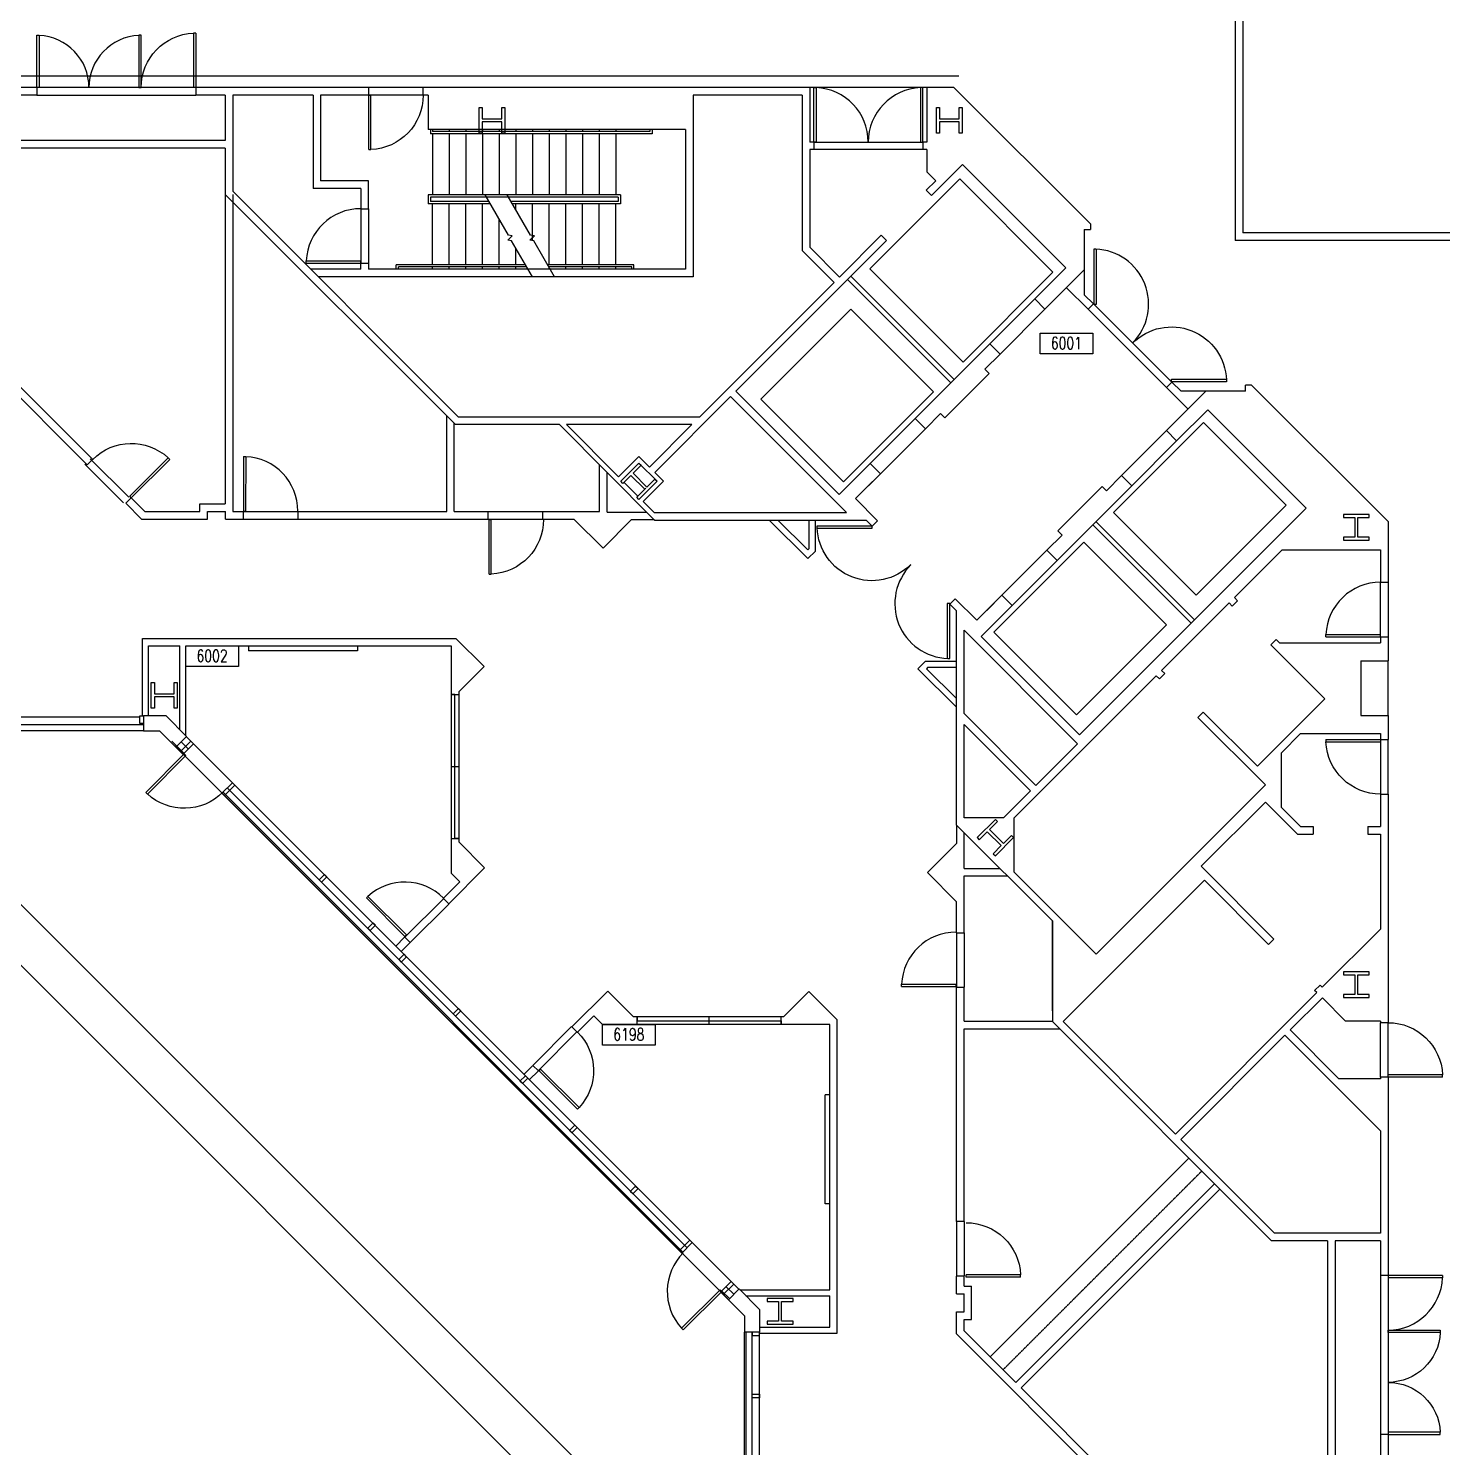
# Model space of a CAD drawing. Header units: millimetres. Extents: x 21174 to 87324, y 2476 to 67413.
# Drawn here: x 50052 to 73922, y 31363 to 55317 of the extents above; entities that cross this region are included whole.
import ezdxf
from ezdxf.enums import TextEntityAlignment as Align

# ---------------------------------------------------------------- set-up
doc = ezdxf.new("R2010")
doc.units = ezdxf.units.MM
doc.header["$MEASUREMENT"] = 0
doc.linetypes.add('HIDDEN', pattern=[0.375, 0.25, -0.125])
for name, color, linetype in [('E-B-CORE', 8, 'Continuous'), ('E-B-ELEV', 8, 'Continuous'), ('E-B-FURR', 6, 'Continuous'), ('E-B-GLAZ', 8, 'Continuous'), ('E-B-MULL', 8, 'Continuous'), ('E-B-SHEL', 2, 'Continuous'), ('E-C-HEAD', 5, 'Continuous'), ('E-F-CASE', 4, 'Continuous'), ('E-F-DOOR', 3, 'Continuous'), ('E-F-STAIR', 8, 'Continuous'), ('E-S-COLM', 8, 'Continuous'), ('IDOORE', 2, 'Continuous'), ('IWALLE', 3, 'Continuous'), ('RMNUM', 40, 'Continuous')]:
    doc.layers.add(name, color=color, linetype=linetype)
doc.styles.add('ROMANS', font='romans', dxfattribs={"width": 0.75, "height": 8})

# ---------------------------------------------------------------- blocks, each defined once
blk = doc.blocks.new('DOOR')
for p, q in [((23.430248, -26.001126), (23.430248, -62.225809)), ((25.177282, -26.001126), (23.430248, -26.001126)), ((25.177282, -62.225809), (25.177282, -26.001126)), ((23.902282, -62.225809), (25.177282, -62.225809))]:
    blk.add_line(p, q)
blk.add_arc((25.177282, -26.001126), 36.224684, 135, 267.984193)
blk = doc.blocks.new('DR-36')
for p, q in [((0, 36), (0, 0)), ((0, 36), (1.5, 36)), ((1.5, 36), (1.5, 0)), ((0, 0), (1.5, 0))]:
    blk.add_line(p, q)
blk.add_arc((0, 0), 36, 0, 87.61406)
blk = doc.blocks.new('DR-69P')
for points in [[(1.5, 0), (0, 0), (0, 34.5), (1.5, 34.5)], [(67.5, 0), (69, 0), (69, 34.5), (67.5, 34.5)]]:
    blk.add_lwpolyline(points, close=True)
for centre, start, end in [((0, 0), 0, 87.51045), ((69, 0), 92.48955, 180)]:
    blk.add_arc(centre, 34.5, start, end)
blk = doc.blocks.new('DR-72P')
for points in [[(1.5, 0), (0, 0), (0, 36), (1.5, 36)], [(70.5, 0), (72, 0), (72, 36), (70.5, 36)]]:
    blk.add_lwpolyline(points, close=True)
for centre, start, end in [((0, 0), 0, 87.61406), ((72, 0), 92.38594, 180)]:
    blk.add_arc(centre, 36, start, end)
blk = doc.blocks.new('RMNUM')
at = {"layer": 'RMNUM'}
blk.add_lwpolyline([(-16.33354, 6.674702), (18.388073, 6.674702), (18.388073, -6.982766), (-16.33354, -6.982766), (-16.33354, 6.674702)], dxfattribs=at)
at = {"layer": 'RMNUM', "style": 'ROMANS', "width": 0.75}
blk.add_attdef('NUMBER', text='', height=8, dxfattribs=at).set_placement((1.027267, 0.114097), align=Align.MIDDLE_CENTER)

msp = doc.modelspace()

# ---------------------------------------------------------------- linework, layer by layer
at = {"layer": 'E-B-CORE'}
for p, q in [((50193, 54318), (49567, 54318)), ((50193, 54190), (49694, 54190)), ((50193, 54318), (50193, 54190)), ((53502, 54318), (52876, 54318)), ((52876, 54318), (52876, 54190)), ((53374, 54190), (52876, 54190)), ((53374, 54190), (53374, 53424)), ((55796, 54318), (53502, 54318)), ((54857, 54190), (53502, 54190)), ((53502, 54190), (53502, 52567)), ((54857, 54190), (54857, 52616)), ((54984, 54190), (54984, 52743)), ((55796, 54190), (54984, 54190)), ((55796, 54190), (55796, 54318)), ((63239, 54318), (56716, 54318)), ((56716, 54190), (56716, 54318)), ((56799, 54190), (56716, 54190)), ((56799, 54190), (56799, 53612)), ((61271, 54190), (61271, 51124)), ((63111, 54190), (61271, 54190)), ((63111, 54190), (63111, 51569)), ((63239, 54318), (63239, 53398)), ((65675, 54318), (65217, 54318)), ((65217, 54318), (65217, 53398)), ((67977, 52016), (65675, 54318)), ((53374, 53424), (49694, 53424)), ((61144, 53612), (56799, 53612)), ((61144, 53612), (61144, 51251)), ((53374, 53296), (49567, 53296)), ((53374, 53296), (53374, 52514)), ((63308, 53398), (63239, 53398)), ((63239, 53270), (63239, 51622)), ((63308, 53270), (63239, 53270)), ((63308, 53398), (63308, 53270)), ((65217, 53398), (65148, 53398)), ((65148, 53398), (65148, 53270)), ((65217, 53270), (65148, 53270)), ((65217, 53270), (65217, 52897)), ((65295, 52494), (65819, 53017)), ((65819, 53017), (67563, 51274)), ((55790, 52743), (54984, 52743)), ((55790, 52274), (55790, 52743)), ((65205, 52584), (65367, 52746)), ((65217, 52897), (65367, 52746)), ((57260, 48629), (53374, 52514)), ((57313, 48757), (53502, 52567)), ((55662, 52616), (54857, 52616)), ((55662, 52616), (55662, 52274)), ((65295, 52494), (65205, 52584)), ((55662, 52274), (55790, 52274)), ((67977, 52016), (67977, 51923)), ((63741, 51120), (64446, 51825)), ((64536, 51735), (64446, 51825)), ((67874, 51923), (67977, 51923)), ((67874, 51923), (67874, 50819)), ((61994, 49193), (64536, 51735)), ((63111, 51569), (63650, 51030)), ((63239, 51622), (63741, 51120)), ((55662, 51251), (55662, 51354)), ((55662, 51354), (55790, 51354)), ((55790, 51354), (55790, 51251)), ((67039, 50750), (67563, 51274)), ((55662, 51251), (54818, 51251)), ((61271, 51124), (54946, 51124)), ((61144, 51251), (55790, 51251)), ((61377, 48757), (63650, 51030)), ((67211, 50578), (67874, 51242)), ((67572, 50940), (67937, 50576)), ((67874, 50819), (68027, 50666)), ((67039, 50750), (67211, 50578)), ((67937, 50576), (68027, 50666)), ((65020, 48731), (66280, 49991)), ((66280, 49991), (66452, 49820)), ((66197, 49564), (66452, 49820)), ((65519, 48742), (66269, 49492)), ((66197, 49564), (66269, 49492)), ((69262, 49256), (69352, 49347)), ((69507, 49191), (69352, 49347)), ((61994, 49193), (63738, 47449)), ((69626, 48892), (69262, 49256)), ((69262, 48528), (69925, 49191)), ((70597, 49191), (69507, 49191)), ((70597, 49191), (70597, 49293)), ((70699, 49293), (70597, 49293)), ((73001, 46992), (70699, 49293)), ((60624, 47823), (61904, 49102)), ((61904, 49102), (63859, 47147)), ((69433, 48356), (69957, 48880)), ((71619, 47217), (69957, 48880)), ((59014, 48629), (57260, 48629)), ((61377, 48757), (57313, 48757)), ((59014, 48629), (60622, 47019)), ((61250, 48629), (59132, 48629)), ((59132, 48629), (60014, 47746)), ((60534, 47913), (61250, 48629)), ((65020, 48731), (65192, 48559)), ((65192, 48559), (65447, 48815)), ((65447, 48815), (65519, 48742)), ((69262, 48528), (69352, 48618)), ((69433, 48356), (69262, 48528)), ((60357, 48090), (60014, 47746)), ((60357, 48090), (60534, 47913)), ((60357, 47981), (60664, 47674)), ((60375, 47999), (60375, 47999)), ((63738, 47449), (64261, 47972)), ((63738, 47449), (64261, 47972)), ((64261, 47972), (64433, 47800)), ((64261, 47972), (64433, 47800)), ((60773, 47674), (60429, 47331)), ((60624, 47823), (60773, 47674)), ((64013, 47380), (64433, 47800)), ((64177, 47545), (64433, 47800)), ((68247, 47514), (68503, 47769)), ((68674, 47597), (68503, 47769)), ((60104, 47656), (60281, 47479)), ((60281, 47479), (60339, 47421)), ((67414, 46337), (68674, 47597)), ((67425, 46836), (68175, 47586)), ((68247, 47514), (68175, 47586)), ((60429, 47331), (60613, 47147)), ((64013, 47380), (64385, 47005)), ((67794, 43392), (71619, 47217)), ((60613, 47147), (63859, 47147)), ((60622, 47019), (64191, 47019)), ((63209, 46369), (62558, 47019)), ((63209, 46369), (62558, 47019)), ((63209, 46513), (62703, 47019)), ((63233, 46537), (63233, 47019)), ((63335, 46495), (63335, 47019)), ((64191, 47019), (64294, 46915)), ((64294, 46915), (64385, 47005)), ((73001, 46992), (73001, 45970)), ((67242, 46509), (67498, 46764)), ((67498, 46764), (67425, 46836)), ((63233, 46537), (63209, 46513)), ((63335, 46495), (63209, 46369)), ((67414, 46337), (67242, 46509)), ((70407, 45710), (71216, 46518)), ((71216, 46518), (72873, 46518)), ((72873, 46518), (72873, 45970)), ((72873, 45970), (73001, 45970)), ((65718, 45489), (65604, 45600)), ((65605, 45598), (65696, 45689)), ((66063, 45330), (65694, 45691)), ((66063, 45330), (66483, 45750)), ((66132, 45055), (66655, 45578)), ((66132, 45055), (66655, 45578)), ((66228, 45494), (66483, 45750)), ((66655, 45578), (66483, 45750)), ((66655, 45578), (66483, 45750)), ((69178, 44481), (70317, 45619)), ((70371, 45565), (70317, 45619)), ((70371, 45565), (70461, 45655)), ((70461, 45655), (70407, 45710)), ((65718, 44004), (65718, 45489)), ((65845, 43751), (65845, 45160)), ((67761, 43244), (65845, 45160)), ((67794, 43392), (66132, 45055)), ((72873, 45050), (73001, 45050)), ((72873, 45050), (72873, 44948)), ((73001, 45050), (73001, 44641)), ((71021, 44915), (71112, 45005)), ((71933, 44002), (71021, 44915)), ((71169, 44948), (71112, 45005)), ((71169, 44948), (72873, 44948)), ((65194, 44636), (65067, 44510)), ((65194, 44636), (65718, 44636)), ((72541, 44641), (72541, 43721)), ((72541, 44641), (73001, 44641)), ((65718, 43859), (65067, 44510)), ((65718, 43859), (65067, 44510)), ((65236, 44534), (65212, 44510)), ((65718, 44004), (65212, 44510)), ((65236, 44534), (65718, 44534)), ((65718, 41870), (65718, 44405)), ((66691, 41993), (69088, 44390)), ((69142, 44336), (69088, 44390)), ((69142, 44336), (69232, 44427)), ((69232, 44427), (69178, 44481)), ((65718, 43683), (65718, 43859)), ((71933, 44002), (70795, 42864)), ((67057, 42540), (65845, 43751)), ((69793, 43686), (69883, 43776)), ((70931, 42547), (69793, 43686)), ((70795, 42864), (69883, 43776)), ((72541, 43721), (73001, 43721)), ((73001, 43721), (73001, 43312)), ((65718, 41870), (65718, 43502)), ((66966, 42449), (65845, 43570)), ((65845, 41993), (65845, 43570)), ((71526, 43414), (71201, 43089)), ((71526, 43414), (72873, 43414)), ((72873, 43414), (72873, 43312)), ((67057, 42540), (67761, 43244)), ((72873, 43312), (73001, 43312)), ((71201, 42169), (71201, 43089)), ((66510, 41993), (66966, 42449)), ((68076, 39692), (70931, 42547)), ((69847, 41174), (70931, 42258)), ((71473, 41716), (70931, 42258)), ((71526, 41844), (71201, 42169)), ((72873, 42392), (73001, 42392)), ((72873, 42392), (72873, 41844)), ((73001, 42392), (73001, 38535)), ((66510, 41993), (65845, 41993)), ((66691, 41077), (66691, 41993)), ((67335, 40252), (65718, 41870)), ((71473, 41716), (71740, 41716)), ((71526, 41844), (71740, 41844)), ((71740, 41844), (71740, 41716)), ((72660, 41844), (72660, 41716)), ((72660, 41844), (72873, 41844)), ((72660, 41716), (72873, 41716)), ((72873, 41716), (72873, 40116)), ((68076, 39692), (66691, 41077)), ((71076, 39945), (69847, 41174)), ((67516, 38554), (69901, 40939)), ((70985, 39855), (69901, 40939)), ((67335, 38734), (67335, 40252)), ((67335, 40252), (67335, 38554)), ((71889, 39132), (72873, 40116)), ((70985, 39855), (71076, 39945)), ((71762, 39078), (71853, 39168)), ((71798, 39042), (71762, 39078)), ((71889, 39132), (71853, 39168)), ((69413, 36656), (71798, 39042)), ((71349, 38412), (71892, 38954)), ((71892, 38954), (72285, 38560)), ((71034, 34855), (67335, 38554)), ((69413, 36656), (67516, 38554)), ((71349, 38412), (72172, 37589)), ((72873, 38560), (72285, 38560)), ((72873, 38560), (72873, 38535)), ((73001, 38535), (72873, 38535)), ((69503, 36566), (71259, 38322)), ((71259, 38322), (72873, 36707)), ((72873, 37615), (72873, 37589)), ((73001, 37615), (72873, 37615)), ((73001, 37615), (73001, 34267)), ((72873, 37589), (72172, 37589)), ((72873, 36707), (72873, 34982)), ((71087, 34982), (69503, 36566)), ((72873, 34982), (71087, 34982)), ((71979, 34855), (71034, 34855)), ((71979, 34855), (71979, 30868)), ((72107, 34855), (72107, 30996)), ((72873, 34855), (72107, 34855)), ((72873, 34855), (72873, 34267)), ((73001, 34267), (72873, 34267)), ((72873, 31583), (72873, 30996)), ((73001, 31583), (72873, 31583)), ((73001, 31583), (73001, 30868))]:
    msp.add_line(p, q, dxfattribs=at)
at = {"layer": 'E-B-ELEV'}
for p, q in [((65623, 49334), (63879, 51078)), ((65677, 49388), (63933, 51132)), ((68071, 46994), (69734, 45332)), ((68017, 46940), (69680, 45277))]:
    msp.add_line(p, q, dxfattribs=at)
for points in [[(64253, 51259), (65828, 49683), (67346, 51201), (65771, 52777)], [(62415, 49060), (63933, 50578), (65328, 49183), (63810, 47666)], [(69761, 45750), (68366, 47145), (69884, 48663), (71279, 47268)], [(67743, 43732), (69261, 45250), (67867, 46645), (66349, 45127)]]:
    msp.add_lwpolyline(points, close=True, dxfattribs=at)
at = {"layer": 'E-B-FURR'}
for p, q in [((70422, 56288), (70422, 51739)), ((70550, 56288), (70550, 51867)), ((53374, 52514), (53374, 47290)), ((53502, 52514), (53502, 47162)), ((74664, 51867), (70550, 51867)), ((75278, 51739), (70422, 51739)), ((48324, 50674), (51047, 47951)), ((48452, 50727), (51138, 48041)), ((57113, 47162), (57113, 48775)), ((57241, 47162), (57241, 48660)), ((51141, 48044), (51047, 47951)), ((59694, 47162), (59694, 47948)), ((59822, 47149), (59822, 47820)), ((51789, 47392), (51698, 47301)), ((51698, 47301), (51964, 47035)), ((51788, 47391), (52017, 47162)), ((52946, 47290), (53374, 47290)), ((52946, 47162), (52946, 47290)), ((51964, 47035), (53074, 47035)), ((52017, 47162), (52946, 47162)), ((53074, 47032), (53074, 47162)), ((53074, 47162), (53381, 47162)), ((53381, 47032), (53381, 47162)), ((53381, 47035), (53678, 47035)), ((53502, 47162), (53678, 47162)), ((53678, 47168), (53678, 47035)), ((54600, 47168), (54600, 47035)), ((54600, 47162), (57113, 47162)), ((54600, 47035), (57815, 47035)), ((57241, 47162), (57815, 47162)), ((57815, 47027), (57815, 47162)), ((58735, 47027), (58735, 47162)), ((58735, 47162), (59694, 47162)), ((58735, 47035), (59259, 47035)), ((59259, 47035), (59751, 46543)), ((59751, 46543), (60228, 47021)), ((59822, 47149), (60493, 47149)), ((60620, 47021), (60228, 47021)), ((51979, 43713), (51979, 45022)), ((51979, 45022), (57267, 45022)), ((52081, 43713), (52081, 44894)), ((52081, 44894), (52607, 44894)), ((52607, 43481), (52607, 44894)), ((52709, 43379), (52709, 44894)), ((52709, 44894), (57188, 44894)), ((53768, 44887), (53768, 44811)), ((55608, 44811), (53768, 44811)), ((55608, 44887), (55608, 44811)), ((57188, 44894), (57188, 41061)), ((57267, 45022), (57744, 44545)), ((57316, 44117), (57744, 44545)), ((57316, 44117), (57316, 41585)), ((40469, 43697), (51936, 43697)), ((52720, 43361), (62042, 34039)), ((65718, 41870), (65718, 41560)), ((65845, 41139), (65845, 41742)), ((57316, 41585), (57750, 41150)), ((65226, 41068), (65718, 41560)), ((57750, 41150), (57146, 40543)), ((57188, 41061), (57335, 40914)), ((65718, 40576), (65226, 41068)), ((65845, 41139), (66448, 41139)), ((65845, 40052), (65845, 41011)), ((65845, 41011), (66576, 41011)), ((57335, 40914), (57055, 40633)), ((57052, 40636), (57146, 40543)), ((65718, 40052), (65718, 40576)), ((65710, 40052), (65845, 40052)), ((56403, 39977), (56254, 39827)), ((56497, 39891), (56344, 39737)), ((56406, 39980), (56497, 39891)), ((59833, 39067), (59226, 38463)), ((60268, 38634), (59833, 39067)), ((60220, 38681), (59833, 39067)), ((62800, 38634), (63227, 39061)), ((63704, 38584), (63227, 39061)), ((65710, 39132), (65845, 39132)), ((65718, 35177), (65718, 39132)), ((65845, 38558), (65845, 39132)), ((59597, 38652), (59315, 38372)), ((59743, 38506), (59597, 38652)), ((62800, 38634), (60268, 38634)), ((63704, 33296), (63704, 38584)), ((59318, 38369), (59226, 38463)), ((63577, 38506), (59743, 38506)), ((63577, 34027), (63577, 38506)), ((65845, 38558), (67343, 38558)), ((65845, 35177), (65845, 38430)), ((65845, 38430), (67458, 38430)), ((58569, 37812), (58417, 37659)), ((58508, 37572), (58419, 37662)), ((58660, 37723), (58507, 37569)), ((58569, 37812), (58660, 37723)), ((63500, 35477), (63500, 37317)), ((63577, 37317), (63500, 37317)), ((66719, 32460), (70073, 35815)), ((66809, 32370), (70164, 35725)), ((63577, 35477), (63500, 35477)), ((65851, 35177), (65718, 35177)), ((65718, 33959), (65718, 34257)), ((65851, 34257), (65718, 34257)), ((65845, 34087), (65845, 34257)), ((62062, 34027), (63577, 34027)), ((65845, 34087), (65973, 34087)), ((65973, 33525), (65973, 34087)), ((62164, 33924), (63577, 33924)), ((63577, 33398), (63577, 33924)), ((65715, 33959), (65845, 33959)), ((65845, 33653), (65845, 33959)), ((65715, 33653), (65845, 33653)), ((65718, 33281), (65718, 33653)), ((62395, 33398), (63577, 33398)), ((62395, 33296), (63704, 33296)), ((65845, 33334), (65845, 33525)), ((65845, 33525), (65973, 33525)), ((66719, 32460), (65845, 33333)), ((62395, 21770), (62395, 33254)), ((69357, 29641), (65718, 33281)), ((69410, 29769), (66809, 32370))]:
    msp.add_line(p, q, dxfattribs=at)
at = {"layer": 'E-B-GLAZ'}
for p, q in [((40469, 43569), (51994, 43569)), ((40469, 43467), (51994, 43467)), ((52659, 43067), (52450, 43276)), ((52678, 43085), (52475, 43287)), ((52796, 43285), (52616, 43104)), ((52750, 43157), (52632, 43274)), ((52837, 43244), (52657, 43064)), ((57188, 42860), (57316, 42860)), ((53496, 42585), (53317, 42406)), ((61083, 34643), (53319, 42407)), ((61101, 34661), (53337, 42426)), ((53536, 42544), (53358, 42365)), ((61173, 34733), (53409, 42498)), ((61542, 38506), (61542, 38634)), ((61217, 34864), (61035, 34682)), ((61257, 34824), (61075, 34641)), ((61916, 34165), (61736, 33984)), ((61957, 34124), (61776, 33943)), ((61957, 33950), (61830, 34077)), ((62140, 33586), (61739, 33987)), ((61885, 33877), (61757, 34005)), ((62140, 21770), (62140, 33312)), ((62165, 21770), (62165, 33312)), ((62268, 21770), (62268, 33312))]:
    msp.add_line(p, q, dxfattribs=at)
for points in [[(57190, 41644), (57318, 41644), (57251, 41644), (57251, 44076), (57190, 44076), (57318, 44076)], [(60327, 38508), (60327, 38636), (60327, 38568), (62758, 38568), (62758, 38508), (62758, 38636)]]:
    msp.add_lwpolyline(points, dxfattribs=at)
at = {"layer": 'E-B-MULL'}
for points in [[(51936, 43585), (51936, 43713), (51994, 43713), (51994, 43585)], [(55001, 40906), (55091, 40996), (55051, 41037), (54960, 40946)], [(55819, 40089), (55910, 40179), (55869, 40220), (55779, 40129)], [(56345, 39558), (56436, 39649), (56395, 39689), (56305, 39599)], [(57261, 38645), (57352, 38736), (57311, 38776), (57221, 38686)], [(58349, 37548), (58440, 37638), (58480, 37598), (58390, 37507)], [(59183, 36717), (59274, 36807), (59314, 36766), (59224, 36676)], [(60212, 35688), (60302, 35778), (60343, 35738), (60253, 35647)], [(62268, 33254), (62395, 33254), (62395, 33311), (62268, 33311)], [(62268, 32263), (62395, 32263), (62395, 32205), (62268, 32205)]]:
    msp.add_lwpolyline(points, close=True, dxfattribs=at)
at = {"layer": 'E-B-SHEL'}
for p, q in [((51994, 43713), (51994, 43457)), ((52375, 43713), (51994, 43713)), ((52723, 43365), (52375, 43713)), ((52269, 43457), (51994, 43457)), ((52542, 43185), (52269, 43457)), ((52723, 43365), (52541, 43184)), ((59329, 30101), (48800, 40630)), ((59329, 31123), (49822, 40631)), ((62047, 34041), (61867, 33859)), ((62047, 34041), (62395, 33693)), ((61867, 33859), (62140, 33587)), ((62140, 33587), (62140, 33312)), ((62395, 33693), (62395, 33312)), ((62395, 33312), (62140, 33312))]:
    msp.add_line(p, q, dxfattribs=at)
at = {"layer": 'E-C-HEAD'}
for p, q in [((65754, 54510), (48148, 54510)), ((52876, 54318), (50193, 54318)), ((50193, 54190), (52876, 54190)), ((56716, 54318), (55796, 54318)), ((56716, 54190), (55796, 54190)), ((65217, 54318), (63239, 54318)), ((63308, 53398), (65148, 53398)), ((65148, 53270), (63308, 53270)), ((55662, 52274), (55662, 51354)), ((55790, 52274), (55790, 51354)), ((66280, 49991), (67039, 50750)), ((66452, 49820), (67211, 50578)), ((69262, 49256), (67939, 50579)), ((69352, 49347), (68030, 50669)), ((65020, 48731), (64261, 47972)), ((65192, 48559), (64433, 47800)), ((69262, 48528), (68503, 47769)), ((69433, 48356), (68674, 47597)), ((51655, 47311), (51005, 47962)), ((51746, 47402), (51095, 48052)), ((54595, 47157), (53675, 47157)), ((54595, 47029), (53675, 47029)), ((58734, 47157), (57814, 47157)), ((58734, 47029), (57814, 47029)), ((66483, 45750), (67242, 46509)), ((66655, 45578), (67414, 46337)), ((72873, 45050), (72873, 45970)), ((73001, 45970), (73001, 45050)), ((73001, 43721), (73001, 44641)), ((52528, 43201), (61851, 33878)), ((72873, 43312), (72873, 42392)), ((73001, 42392), (73001, 43312)), ((56408, 39978), (57060, 40627)), ((56498, 39888), (57150, 40537)), ((65717, 40052), (65718, 39132)), ((65845, 40052), (65845, 39132)), ((58570, 37816), (59219, 38468)), ((58661, 37726), (59310, 38378)), ((72873, 37615), (72873, 38535)), ((73001, 37615), (73001, 38535)), ((65719, 35182), (65719, 34262)), ((65847, 35182), (65847, 34262)), ((72873, 34267), (72873, 31583)), ((73001, 34267), (73001, 31583))]:
    msp.add_line(p, q, dxfattribs=at)
at = {"layer": 'E-F-CASE'}
msp.add_line((66287, 32896), (69640, 36249), dxfattribs=at)
at = {"layer": 'E-F-CASE', "linetype": 'HIDDEN'}
msp.add_line((66504, 32679), (69857, 36032), dxfattribs=at)
at = {"layer": 'E-F-STAIR'}
for p, q in [((56837, 53612), (56837, 53536)), ((60581, 53536), (56837, 53536)), ((56875, 53612), (56875, 53574)), ((60543, 53574), (56875, 53574)), ((56875, 53536), (56875, 52509)), ((57157, 53612), (57157, 53574)), ((57157, 53536), (57157, 52509)), ((57438, 53612), (57438, 53574)), ((57438, 53536), (57438, 52509)), ((57719, 53612), (57719, 53574)), ((57719, 53536), (57719, 52509)), ((58000, 53612), (58000, 53574)), ((58000, 53536), (58000, 52509)), ((58281, 53612), (58281, 53574)), ((58281, 53536), (58281, 52509)), ((58562, 53612), (58562, 53574)), ((58562, 53536), (58562, 52509)), ((58843, 53612), (58843, 53574)), ((58843, 53536), (58843, 52509)), ((59124, 53612), (59124, 53574)), ((59124, 53536), (59124, 52509)), ((59405, 53612), (59405, 53574)), ((59405, 53536), (59405, 52509)), ((59687, 53612), (59687, 53574)), ((59687, 53536), (59687, 52509)), ((59968, 53612), (59968, 53574)), ((59968, 53536), (59968, 52509)), ((60543, 53612), (60543, 53574)), ((60581, 53612), (60581, 53536)), ((60044, 52509), (56799, 52509)), ((56799, 52509), (56799, 52355)), ((60006, 52470), (56837, 52470)), ((56837, 52470), (56837, 52394)), ((60006, 52470), (60006, 52394)), ((60044, 52509), (60044, 52355)), ((57849, 52355), (56799, 52355)), ((57827, 52394), (56837, 52394)), ((56875, 51328), (56875, 52355)), ((57157, 51328), (57157, 52355)), ((57438, 51328), (57438, 52355)), ((57719, 51328), (57719, 52355)), ((60006, 52394), (58201, 52394)), ((60044, 52355), (58223, 52355)), ((58281, 52255), (58281, 52355)), ((58562, 51736), (58562, 52355)), ((58843, 51328), (58843, 52355)), ((59124, 51328), (59124, 52355)), ((59405, 51328), (59405, 52355)), ((59687, 51328), (59687, 52355)), ((59968, 51328), (59968, 52355)), ((58000, 51328), (58000, 52094)), ((58281, 51328), (58281, 51607)), ((58442, 51328), (56262, 51328)), ((56262, 51251), (56262, 51328)), ((58464, 51290), (56300, 51290)), ((56300, 51251), (56300, 51290)), ((56875, 51251), (56875, 51290)), ((57157, 51251), (57157, 51290)), ((57438, 51251), (57438, 51290)), ((57719, 51251), (57719, 51290)), ((58000, 51251), (58000, 51290)), ((58281, 51251), (58281, 51290)), ((60274, 51328), (58816, 51328)), ((60236, 51290), (58838, 51290)), ((58843, 51251), (58843, 51290)), ((59124, 51251), (59124, 51290)), ((59405, 51251), (59405, 51290)), ((59687, 51251), (59687, 51290)), ((59968, 51251), (59968, 51290)), ((60236, 51251), (60236, 51290)), ((60274, 51251), (60274, 51328))]:
    msp.add_line(p, q, dxfattribs=at)
for points in [[(58560, 51124), (58208, 51733), (58144, 51742), (58219, 51817), (58155, 51825), (57761, 52509)], [(58934, 51124), (58582, 51733), (58518, 51742), (58593, 51817), (58529, 51825), (58135, 52509)]]:
    msp.add_lwpolyline(points, dxfattribs=at)
at = {"layer": 'E-S-COLM'}
for p, q in [((60475, 47556), (60339, 47421)), ((60375, 47385), (60375, 47385))]:
    msp.add_line(p, q, dxfattribs=at)
for points in [[(58042, 53984), (58093, 53984), (58093, 53550), (58042, 53550), (58042, 53741), (57710, 53741), (57710, 53550), (57659, 53550), (57659, 53984), (57710, 53984), (57710, 53793), (58042, 53793)], [(65760, 53984), (65811, 53984), (65811, 53550), (65760, 53550), (65760, 53741), (65428, 53741), (65428, 53550), (65377, 53550), (65377, 53984), (65428, 53984), (65428, 53793), (65760, 53793)], [(60086, 47638), (60050, 47674), (60357, 47981), (60393, 47945), (60258, 47809), (60493, 47574), (60628, 47710), (60664, 47674), (60357, 47367), (60321, 47403), (60457, 47538), (60222, 47773)], [(72683, 47061), (72683, 47113), (72248, 47113), (72248, 47061), (72440, 47061), (72440, 46729), (72248, 46729), (72248, 46678), (72683, 46678), (72683, 46729), (72491, 46729), (72491, 47061)], [(52510, 44275), (52562, 44275), (52562, 43841), (52510, 43841), (52510, 44032), (52178, 44032), (52178, 43841), (52127, 43841), (52127, 44275), (52178, 44275), (52178, 44084), (52510, 44084)], [(66336, 41387), (66373, 41351), (66680, 41659), (66644, 41695), (66508, 41559), (66273, 41794), (66409, 41930), (66373, 41966), (66065, 41659), (66101, 41622), (66237, 41758), (66472, 41523)], [(72683, 39344), (72683, 39395), (72248, 39395), (72248, 39344), (72440, 39344), (72440, 39011), (72248, 39011), (72248, 38960), (72683, 38960), (72683, 39011), (72491, 39011), (72491, 39344)], [(62958, 33828), (62958, 33879), (62523, 33879), (62523, 33828), (62715, 33828), (62715, 33496), (62523, 33496), (62523, 33445), (62958, 33445), (62958, 33496), (62766, 33496), (62766, 33828)]]:
    msp.add_lwpolyline(points, close=True, dxfattribs=at)
at = {"layer": 'IWALLE'}
for p, q in [((73001, 46992), (70699, 49293)), ((60841, 47147), (62961, 47147))]:
    msp.add_line(p, q, dxfattribs=at)

# ---------------------------------------------------------------- block references
at = {"xscale": 25.55555555555543, "yscale": 25.55555555555543, "zscale": 25.55555555555543}
for p, values in [((67546, 50002), {'NUMBER': '6001'}), ((53126, 44724), {'NUMBER': '6002'}), ((60161, 38335), {'NUMBER': '6198'})]:
    msp.add_blockref('RMNUM', p, dxfattribs=at).add_auto_attribs(values)
at = {"layer": 'E-F-DOOR', "yscale": 25.55555555555543, "zscale": 25.55555555555543}
for name, p, xscale in [('DR-69P', (50193, 54318), 25.55555555555543), ('DR-36', (52876, 54318), -25.55555555555543), ('DR-72P', (63308, 53398), 25.55555555555543)]:
    msp.add_blockref(name, p, dxfattribs=dict(at, xscale=xscale))
for name, p, xscale, rotation in [('DR-36', (55796, 54190), -25.55555555555543, 180), ('DR-36', (55662, 51354), 25.55555555555543, 90), ('DR-36', (51789, 47392), -25.55555555555543, 315.018962), ('DR-36', (53681, 47169), 25.55555555555543, 359.981038), ('DR-36', (57827, 47027), -25.55555555555543, 180.018962), ('DR-36', (72873, 45050), 25.55555555555543, 90), ('DR-36', (72873, 43312), -25.55555555555543, 90), ('DR-36', (52683, 43073), -25.55555555555543, 135.0983900000001), ('DR-36', (56407, 39989), 25.55555555555543, 44.98103800000001), ('DR-36', (65710, 39144), 25.55555555555543, 89.981038), ('DR-36', (58671, 37725), -25.55555555555543, 225.018962), ('DR-36', (73001, 37615), -25.55555555555543, 270), ('DR-36', (65880, 34239), -25.55555555555543, 270.018962), ('DR-36', (61755, 34000), 25.55555555555543, 134.90161), ('DR-36', (73001, 34267), 25.55555555555543, 270), ('DR-69P', (73001, 31583), -25.55555555555543, 270)]:
    msp.add_blockref(name, p, dxfattribs=dict(at, xscale=xscale, rotation=rotation))
at = {"layer": 'IDOORE', "yscale": 25.55555555555543, "zscale": 25.55555555555543}
for p, xscale, rotation in [((68678, 50000), 25.55555555555543, 180), ((68683, 49996), -25.55555555555543, 90), ((64955, 46277), -25.55555555555543, 270)]:
    msp.add_blockref('DOOR', p, dxfattribs=dict(at, xscale=xscale, rotation=rotation))
at = {"layer": 'IDOORE', "xscale": 25.55555555555543, "yscale": 25.55555555555543, "zscale": 25.55555555555543}
msp.add_blockref('DOOR', (64959, 46272), dxfattribs=at)

doc.saveas('drawing.dxf')
